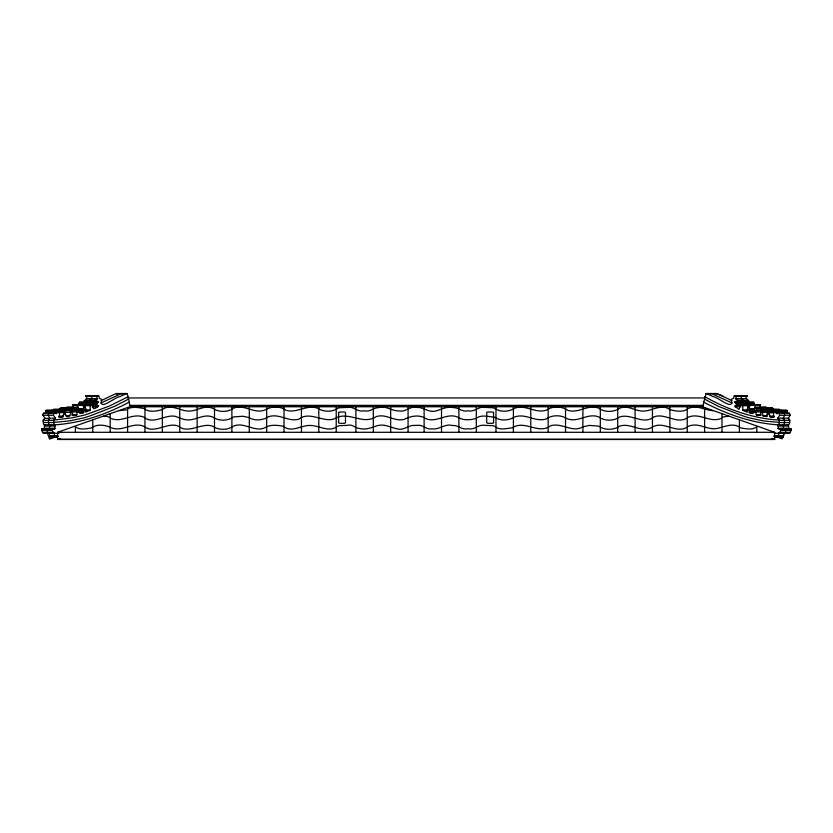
<?xml version="1.0" encoding="UTF-8"?>
<svg xmlns="http://www.w3.org/2000/svg" width="833" height="833" viewBox="0 0 833 833"><rect width="100%" height="100%" fill="white"/><g stroke="black" fill="none" stroke-linecap="round" stroke-linejoin="round"><path stroke-width="1.25" d="M64.818 414.522C65.651 411.887 64.11 408.024 66.39 408.618M53.177 410.252L63.735 410.023L64.183 409.201L64.891 410.638A2.572 1.822 -90 0 1 65.005 411.127C65.765 425.882 77.667 406.275 64.984 411.065M773.316 432.681C780.667 435.284 782.781 429.349 778.032 428.172A2.686 1.895 -90 0 0 778.251 427.579L777.98 424.747A2.374 1.687 -90 0 0 778.418 424.559L779.136 423.456A1.239 0.875 -90 0 0 779.074 422.55A8.799 6.216 -90 0 0 779.313 421.581L778.865 419.374A5.321 3.759 90 0 0 778.428 419.02L778.241 418.853A28.02 19.815 -90 0 1 777.783 418.416L779.667 415.25L790.142 415.25L788.257 418.416A28.02 19.815 -90 0 0 788.716 418.853L788.893 419.02A5.321 3.759 90 0 1 789.33 419.374L789.778 421.581A8.799 6.216 -90 0 1 789.528 422.477A1.239 0.875 -90 0 1 789.611 423.456L788.882 424.559A2.374 1.687 -90 0 1 788.455 424.747L777.876 424.757M779.709 432.764L789.746 432.91L791.35 430.067L790.986 428.672L789.84 429.349M747.149 412.033L742.703 410.346L742.786 407.795A1.354 0.958 -90 0 0 742.88 407.243L742.39 405.369L743.4 404.671L758.384 404.682L759.394 405.265M748.055 407.67A1.354 0.958 -90 0 0 748.117 407.243C746.785 405.536 750.294 402.703 747.899 402.745M773.524 416.948L773.565 411.492L774.575 411.575L775.356 412.918L776.418 410.242L776.71 412.741A6.164 4.363 -90 0 0 776.689 413.741L778.418 413.095L789.174 413.147L789.882 414.147A2.551 1.801 -90 0 1 790.069 415.084L790.142 415.25M776.033 410.221L786.696 410.19L787.175 412.741A6.164 4.363 -90 0 0 787.164 413.647A6.164 4.363 90 0 1 787.185 412.741M78.25 411.825L78.104 410.659L84.268 410.752L83.04 404.994L83.925 405.525L85.091 404.682L84.883 407.243A1.354 0.958 -90 0 0 84.945 407.67M83.331 410.659L83.477 411.825A1.666 1.177 -90 0 0 83.779 412.637L79.947 413.584A12.287 8.694 -90 0 0 79.999 412.158L79.895 411.502L77.802 411.502M91.609 404.349L96.482 404.161L97.95 402.526A18.836 13.318 -90 0 1 97.961 401.704L96.159 400.944L94.795 401.579L84.185 401.246L86.393 398.632L97.503 398.632L96.139 395.914L85.664 395.914L86.882 397.643L86.517 398.643M97.503 398.632L94.993 400.204L94.795 401.579M759.915 407.629L760.487 405.15L759.852 405.286M783.801 432.775C784.092 434.274 783.686 438.064 781.604 437.294M79.874 402.745C78.614 401.589 79.01 405.39 79.781 405.244M85.851 412.033L90.297 410.346L90.214 407.795A1.354 0.958 -90 0 1 90.12 407.243C91.307 405.848 87.736 401.506 90.859 403.047A2.645 1.874 -90 0 1 91.547 403.807C93.942 405.161 91.974 410.742 95.712 408.024A52.573 37.173 90 0 0 97.451 407.025L98.044 405.723L95.899 404.255M755.989 407.597C757.447 409.107 752.97 417.739 760.425 414.865C760.217 413.439 762.716 406.702 760.29 407.743M760.945 410.242L761.393 412.824M45.003 418.156L42.858 415.25L53.395 415.23L55.478 418.156L44.743 418.416A28.02 19.815 -90 0 1 44.284 418.853L44.107 419.02A5.321 3.759 -90 0 0 43.67 419.374L43.222 421.581A8.799 6.216 90 0 0 43.472 422.477A1.239 0.875 -90 0 0 43.389 423.456L44.118 424.559A2.374 1.687 90 0 0 44.545 424.747L55.124 424.757L54.749 427.579A2.686 1.895 -90 0 0 54.968 428.172L53.926 429.484L52.666 428.589L42.014 428.672C40.317 435.284 49.48 432.681 53.291 432.764M44.649 424.757L44.284 427.579A2.686 1.895 -90 0 0 44.493 428.172L43.514 429.359M55.478 418.156L55.217 418.416A28.02 19.815 -90 0 1 54.759 418.853L54.572 419.02A5.321 3.759 -90 0 0 54.145 419.374L53.687 421.581A8.799 6.216 90 0 0 53.947 422.477A1.239 0.875 -90 0 0 53.864 423.456L54.582 424.559A2.374 1.687 -90 0 0 55.02 424.747L55.124 424.757M755.198 411.502L753.105 411.502L753.001 412.158A12.287 8.694 -90 0 0 753.053 413.584L749.221 412.637A1.666 1.177 -90 0 0 749.523 411.825C748.971 409.274 756.27 409.284 754.75 411.825M70.264 411.075L69.899 409.826L71.284 407.91L73.075 415.646L76.834 414.949L77.323 409.878L76.761 410.638L76.407 408.576L77.011 407.597M766.61 408.618C768.963 408.128 767.224 411.783 768.182 414.522M771.847 408.618L772.243 407.92L773.274 409.399M44.93 413.532L43.826 413.147L43.118 414.147A2.551 1.801 90 0 0 42.931 415.084L42.858 415.25M53.395 415.23L53.406 415.084A2.551 1.801 -90 0 1 53.593 414.147L54.582 413.095L56.311 413.741A6.164 4.363 -90 0 0 56.29 412.741L56.582 410.242L57.644 412.918L59.268 411.346L59.528 417.052L62.829 416.812L64.037 412.345L59.497 412.71M72.804 407.754L71.95 407.337L71.19 408.493M746.368 398.736L735.497 398.632L736.861 395.914L747.336 395.914C743.421 398.924 748.94 398.695 748.68 401.579L736.351 401.298L748.815 401.246M773.482 416.958C766.121 419.52 771.691 406.785 768.109 410.638A2.572 1.822 -90 0 0 767.995 411.127L766.672 414.949L767.047 416.677L762.945 415.771L762.237 410.45L767.568 410.45M774.752 412.033L774.586 410.252M767.412 410.534C758.561 413.449 765.517 409.597 761.435 408.066L772.243 407.92M740.787 407.025C738.173 403.901 741.162 412.397 737.288 408.024A52.573 37.173 90 0 1 735.549 407.025C734.165 405.348 739.288 404.338 735.05 402.526A18.836 13.318 -90 0 0 735.039 401.704L747.045 401.058M753.219 405.244L754.084 404.172L753.761 402.266L743.244 402.245L742.141 403.047A2.645 1.874 -90 0 0 741.453 403.807C740.985 407.358 739.142 406.483 741.839 404.942M45.836 413.647A6.164 4.363 -90 0 0 45.815 412.741L46.304 410.19L56.967 410.221M761.789 409.045L761.477 410.638L756.156 410.554M754.896 410.659C753.084 411.637 754.719 407.816 755.604 407.514L766.318 407.368L755.354 407.358M755.302 407.587L766.235 407.368M747.097 411.846L746.451 410.711L748.284 406.785L747.909 404.682L749.075 405.525L750.023 405.15L748.732 410.752L754.969 410.825M71.659 410.211L71.211 409.045M702.958 407.712A115.381 81.592 90 0 1 703.698 402.433L706.113 393.509L716.578 393.509L718.15 394.165A268.226 189.664 -90 0 1 723.627 396.654L731.822 400.663M736.299 401.246L735.549 401.444M746.066 402.756L745.514 402.526A18.836 13.318 -90 0 0 745.514 401.704L746.951 401.35M788.351 424.757L788.716 427.579A2.686 1.895 -90 0 1 788.507 428.172L789.517 429.432M49.886 436.846L49.199 432.775M54.437 432.775C54.207 434.191 54.509 438.137 56.634 437.294M743.244 402.245L743.452 404.609M753.969 404.421L743.515 404.349M779.73 432.681L790.215 432.598M71.607 412.824L72.055 410.242M53.926 422.55L43.472 422.477A8.799 6.216 -90 0 1 43.222 421.581M74.543 405.244L74.616 404.682L73.606 405.265M788.487 428.266L778.012 428.266M65.942 408.576L66.536 407.597M754.448 405.411L755.198 404.994L754.677 407.629A4.175 2.957 -90 0 1 754.406 408.93L753.886 412.033L753.105 411.502M78.104 410.659L79.104 410.544L78.594 408.93A4.175 2.957 -90 0 1 78.323 407.629L77.802 404.994L78.552 405.411M70.638 408.639L60.143 408.722L59.726 409.399M91.193 401.058L92.661 401.641A18.836 13.318 -90 0 0 92.723 402.526L91.245 404.161M754.084 404.172L743.64 404.099M60.143 408.722L60.809 407.91L71.648 408.055M741.807 401.058L740.339 401.641A18.836 13.318 -90 0 1 740.277 402.526L741.755 404.161M63.745 412.731L63.204 411.002L63.808 409.992M748.784 410.773L754.157 410.377M784.228 432.993L782.145 438.804L777.272 437.054M73.085 407.629L72.513 405.15L73.148 405.286M738.205 401.579L738.007 400.204L735.81 398.851M74.689 404.776L85.153 404.776C83.644 407.535 87.757 409.065 85.903 411.846M773.638 410.044L774.044 409.201L774.503 410.023M53.27 410.023L53.718 409.201L70.378 409.232M58.414 410.252L58.248 412.033M78.896 404.026L89.412 403.953M784.603 429.349C786.591 427.256 786.165 431.806 784.925 432.744M48.72 429.432L49.751 428.266A2.686 1.895 -90 0 1 49.522 427.579L49.782 424.747A2.374 1.687 -90 0 1 49.355 424.559L48.626 423.456A1.239 0.875 -90 0 1 48.689 422.55L48.71 422.477A8.799 6.216 90 0 1 48.449 421.581L48.908 419.374A5.321 3.759 -90 0 1 49.334 419.02L49.522 418.853A28.02 19.815 90 0 0 49.98 418.416L48.168 415.084A2.551 1.801 -90 0 1 48.356 414.147L49.064 413.147L50.167 413.532M79.895 411.502L79.114 412.033L77.948 407.743L66.307 407.806M779.094 409.461L779.823 410.252M70.878 408.441L60.205 408.534M710.799 394.363L711.351 393.509L732.311 403.099M716.036 394.363L716.578 393.509M56.321 411.991L45.888 411.939M758.457 405.244L758.384 404.682M736.861 395.914L734.29 395.852L733.477 398.424L731.968 398.903A2.572 1.822 -90 0 0 731.395 399.611C734.29 412.064 718.056 396.81 713.163 396.654A268.226 189.664 90 0 0 707.675 394.165L706.113 393.509M90.349 410.18L85.153 410.138M756.416 409.253L761.716 409.159M77.24 407.368L77.854 407.743M162.341 409.524C169.87 403.849 178.678 409.888 186.446 410.888C195.953 412.512 203.2 404.286 212.842 408.347C218.34 412.429 228.18 412.46 233.521 408.139C244.996 403.703 254.908 415.105 266.029 409.461C271.381 406.337 280.357 405.994 285.448 410.034C296.798 414.063 306.429 403.911 317.956 408.368C322.985 411.877 332.221 412.356 337.136 408.555L339.27 407.764L346.507 407.452A24.449 8.278 0 0 1 347.205 407.441C353.744 406.015 357.596 412.533 364.26 410.773C369.904 412.429 373.361 407.608 378.536 407.639C386.408 405.296 391.968 411.398 399.382 410.908C405.786 412.377 409.68 405.994 416.094 407.452C423.549 406.66 428.776 413.366 436.617 410.784C442.104 408.982 447.342 406.212 453.662 407.639C458.848 407.597 462.284 412.429 467.938 410.773C474.602 412.502 478.423 405.994 484.993 407.441A24.449 8.278 0 0 1 485.691 407.452L492.928 407.764L495.062 408.555C500.029 412.314 509.192 411.939 514.242 408.368C525.769 403.911 535.4 414.063 546.75 410.034C552.435 405.796 562.036 406.171 567.731 410.336C578.737 413.803 587.557 404.015 598.677 408.139C604.029 412.45 613.879 412.439 619.356 408.347C628.998 404.276 636.235 412.554 645.742 410.888C653.53 409.909 662.329 403.838 669.857 409.524M476.309 418.322C481.193 414.24 489.481 416.844 495.073 417.312C499.956 421.259 509.255 420.53 514.284 417.114C525.821 412.637 535.452 422.872 546.812 418.76C551.862 414.803 560.953 414.949 566.221 418.249C577.373 423.81 587.265 412.418 598.74 416.916C604.102 421.227 613.942 421.175 619.429 417.052C630.727 412.939 643.305 425.507 653.863 416.916C665.234 412.408 677.739 425.59 688.297 417.156C699.939 412.439 709.633 423.102 721.17 418.478L722.877 417.01L728.511 416.219M582.892 426.829C572.292 433.16 562.015 422.331 550.696 425.736C538.576 434.972 524.582 419.54 512.337 427.808C507.089 428.277 499.352 430.682 495.073 426.496L492.949 425.684L485.608 425.361A23.782 8.059 0 0 0 485.035 425.361C478.486 423.924 474.623 430.453 467.938 428.693C461.867 430.453 458.223 424.788 452.434 425.507C444.655 423.289 439.439 430.067 431.931 428.818C426.267 430.12 423.029 424.257 417.385 425.382A14.109 4.779 0 0 0 414.813 425.382C408.253 424.872 403.88 431.067 396.893 428.776C390.469 427.527 384.711 423.674 377.505 425.621C371.768 427.423 366.312 430.088 359.762 428.547C355.16 428.235 352.369 423.716 347.153 425.361A23.782 8.059 0 0 0 346.59 425.361L339.25 425.684L337.126 426.496C329.274 432.691 319.341 425.663 310.855 425.486C301.588 424.715 291.831 433.316 283.262 426.246C277.93 425.236 271.777 424.528 266.675 426.735C255.866 433.91 244.871 421.238 233.355 426.132C227.992 430.432 218.142 430.307 212.644 426.173C201.305 422.216 188.768 434.607 178.21 426.038C166.767 421.748 154.397 434.722 143.765 426.246C132.52 421.873 123.565 431.442 112.393 428.235C106.385 425.194 97.471 423.331 91.724 427.829C86.559 428.849 79.468 430.328 75.116 426.59M753.126 402.745L753.761 402.266L743.317 402.329M476.278 418.343C471.072 419.999 463.752 420.707 458.889 417.76M162.32 409.565C156.906 411.169 148.555 412.731 143.994 408.462C138.611 407.743 131.197 405.796 126.616 409.857L118.9 410.69M749.669 410.659L748.919 410.377M757.072 426.59C752.73 430.328 745.639 428.849 740.464 427.829C733.186 421.935 723.877 427.319 716.161 428.62C706.426 429.859 698.481 422.071 688.433 426.246C677.427 435.18 664.245 420.436 652.739 426.86C641.962 433.951 630.706 422.216 619.544 426.173C614.056 430.307 604.206 430.432 598.844 426.132L589.493 425.392L582.902 426.819M782.833 413.532L783.936 413.147L784.644 414.147A2.551 1.801 -90 0 1 784.832 415.084L783.02 418.416A28.02 19.815 -90 0 0 783.478 418.853L783.666 419.02A5.321 3.759 -90 0 1 784.092 419.374L784.551 421.581A8.799 6.216 90 0 1 784.29 422.477A1.239 0.875 -90 0 1 784.374 423.456L783.645 424.559A2.374 1.687 -90 0 1 783.218 424.747L783.478 427.579A2.686 1.895 -90 0 1 783.27 428.172L784.28 429.432M788.07 413.532L789.174 413.147M76.521 408.191L61.173 408.055L61.153 408.618M79.718 404.723L78.843 405.265M98.138 406.577L92.213 407.025M77.396 407.514L66.682 407.368L77.646 407.358M79.218 403.745L89.839 403.609M101.178 400.663L109.373 396.654A268.226 189.664 90 0 1 114.85 394.165L116.422 393.509L126.887 393.509L128.188 396.737L109.071 406.192L85.435 414.844L72.263 417.802L53.676 420.103M128.521 399.132L114.392 406.421L91.849 415.23A250.4 177.065 90 0 1 84.31 417.75L69.91 420.873L54.249 422.352M84.32 401.579L85.226 401.079M63.881 409.982L53.489 409.951M779.605 432.785L790.153 432.744M783.426 435.784L774.003 435.784M128.188 396.737L129.209 402.172C106.28 414.261 81.374 423.091 55.363 424.788M58.497 410.023L58.956 409.201L59.362 410.044M42.014 428.672L43.212 429.401M52.666 428.589C50.574 432.629 56.373 434.68 59.684 432.681M86.934 402.756L97.95 402.526M100.689 403.099L121.649 393.509L122.201 394.363M126.887 393.509L125.325 394.165A268.226 189.664 90 0 0 119.837 396.654C114.944 396.81 98.71 412.064 101.605 399.611A2.572 1.822 -90 0 0 101.032 398.903L99.523 398.424L98.71 395.852L96.139 395.914M90.464 401.079L89.558 401.579L89.766 400.204L92.265 398.632L90.901 395.914L93.483 395.852M85.664 395.914L98.71 395.852M55.592 436.909L49.511 439.095L47.419 433.295M57.56 432.296L130.594 406.452L701.605 406.452L774.638 432.296L774.648 439.491L57.581 439.491L57.56 432.296L774.638 432.296M59.997 438.397L57.56 439.262L774.638 439.262L772.201 438.397M57.581 439.491L60.007 438.627M85.955 401.058L87.486 401.704A18.836 13.318 90 0 0 87.486 402.526A18.836 13.318 -90 0 1 87.486 401.704M739.517 395.852L742.099 395.914L740.735 398.632L743.234 400.204L743.442 401.579L742.536 401.079M781.271 410.221L782.01 410.69L781.948 412.741A6.164 4.363 -90 0 0 781.927 413.647M43.212 420.103L43.951 420.04M65.432 410.45L70.826 410.534L65.588 410.534M734.29 395.852L747.336 395.914M127.564 397.955L704.853 397.955M735.497 398.632L746.483 398.643M86.715 398.851L97.263 398.84M84.195 400.756L94.67 400.756M738.33 400.756L748.805 400.756M84.185 401.246L96.701 401.246M86.101 401.371L97.513 401.371M86.299 401.662L97.961 401.704M735.039 401.704L746.701 401.662M89.756 402.245L79.239 402.266L89.683 402.329M735.05 402.526L745.514 402.526M91.89 403.047L97.117 403.047M735.883 403.047L741.11 403.047M79.364 403.495L89.839 403.495M743.161 403.495L753.636 403.495M743.161 403.609L753.688 403.682M91.505 404.057L96.743 404.057M736.257 404.057L741.495 404.057M743.63 404.026L754.104 404.026M78.896 404.099L89.36 404.099M79.01 404.349L89.485 404.349M737.101 404.255L741.391 404.349M74.616 404.682L89.6 404.671M747.847 404.776L758.311 404.776M72.565 404.994L83.175 404.973M749.825 404.973L760.435 404.994M72.513 405.15L82.977 405.15M750.023 405.15L760.487 405.15M129.542 405.359L702.99 405.359M85.383 405.671L90.62 405.671M91.161 404.942L92.276 405.713L98.044 405.723M734.956 405.723L740.193 405.723M742.38 405.671L747.617 405.671M734.862 406.577L740.1 406.577M130.604 406.681L701.625 406.681M66.817 407.452L77.698 407.587M755.146 407.743L766.693 407.806L767.058 408.576M756.479 408.191L772.087 408.118M762.122 408.441L772.795 408.534M762.382 408.722L772.857 408.722M59.945 408.847L70.409 408.847M762.591 408.847L773.055 408.847M78.562 409.034L83.821 408.93M749.179 408.93L754.438 409.034M71.346 409.253L76.584 409.253M78.344 409.211L83.612 409.149M749.429 409.211L754.656 409.211M762.622 409.232L779.282 409.201M64.651 409.919L69.899 409.826M763.101 409.826L768.349 409.919M769.119 409.982L779.511 409.951M64.849 410.128L70.243 410.117M79.093 410.096L84.331 410.096M742.651 410.18L747.847 410.138M748.669 410.096L753.907 410.096M762.757 410.117L768.234 410.086M769.265 410.023L779.73 410.023M78.885 410.419L84.123 410.419M86.111 410.346L90.297 410.346M742.703 410.346L746.889 410.346M45.815 410.513L63.485 410.492M71.523 410.638L76.844 410.554M769.515 410.492L787.185 410.513M45.763 410.69L56.227 410.69M78.031 410.825L84.268 410.752M776.773 410.69L787.237 410.69M55.873 411.002L63.204 411.002M78.396 411.002L83.727 410.961M749.273 410.961L754.604 411.002M769.796 411.002L777.127 411.002M57.987 411.169L63.225 411.169M762.736 411.075L768.016 411.065M769.775 411.169L775.013 411.169M57.175 411.346L59.268 411.346M773.732 411.346L775.825 411.346M58.185 411.512L63.412 411.512M769.588 411.512L774.815 411.512M77.636 411.617L79.729 411.617M753.271 411.617L755.364 411.617M45.898 411.825L56.373 411.825M77.885 411.721L79.978 411.721M753.022 411.721L755.115 411.721M776.627 411.825L787.102 411.825M71.503 411.929L76.74 411.929M756.26 411.929L761.497 411.929M776.679 411.991L787.112 411.939M59.768 412.335L64.037 412.345M64.839 412.366L70.076 412.366M762.924 412.366L768.161 412.366M768.963 412.345L773.232 412.335M59.684 412.418L64.11 412.47M768.89 412.47L773.316 412.418M79.593 412.637L83.779 412.637M749.221 412.637L753.407 412.637M769.255 412.731L773.503 412.71M43.826 413.147L54.291 413.147M71.596 414.949L76.834 414.949M756.166 414.949L761.404 414.949M65.859 415.771L70.055 415.771M762.945 415.771L767.141 415.771M59.018 416.115L63.204 416.115M769.796 416.115L773.982 416.115M58.622 416.677L60.715 416.677M772.285 416.677L774.378 416.677M58.633 416.812L62.829 416.812M770.171 416.812L774.367 416.812M777.522 418.156L787.997 418.156M43.077 420.311L53.541 420.311M779.459 420.311L789.923 420.311M779.074 422.55L789.549 422.55M44.409 426.048L55.009 426.017M777.991 426.017L788.591 426.048M44.513 428.266L54.988 428.266M780.334 428.589L790.986 428.672M44.451 428.974L54.957 428.891M778.043 428.891L788.549 428.974M41.66 430.276L52.177 430.401M780.823 430.401L791.34 430.276M42.754 432.327L53.218 432.327M779.782 432.327L790.246 432.327M42.806 432.681L53.27 432.681M42.847 432.744L53.312 432.744M49.574 435.784L57.956 435.784M49.803 436.492L58.175 436.492M773.774 436.492L783.207 436.554M50.084 436.981L57.415 436.981M774.534 436.981L782.916 436.981M50.084 437.304L57.415 437.304M774.534 437.304L782.916 437.304M50.126 437.398L57.456 437.398M774.492 437.398L782.874 437.398M713.298 410.69C704.833 410.409 697.19 404.567 688.204 408.462C683.633 412.72 675.292 411.179 669.878 409.565M778.751 422.352L763.09 420.873L748.69 417.75A250.4 177.065 90 0 1 741.151 415.23L718.608 406.421L704.479 399.132M103.688 416.219L107.426 416.5L110.164 417.645M789.049 420.04L789.788 420.103M779.324 420.103C753.011 418.562 727.646 409.576 704.812 396.737M777.637 424.788C751.626 423.091 726.72 414.261 703.791 402.172M51.729 410.221L50.99 410.69L51.052 412.741A6.164 4.363 -90 0 1 51.073 413.647M85.07 404.848C83.633 405.15 84.352 401.298 85.101 402.745M779.605 415.23L779.594 415.084A2.551 1.801 -90 0 0 779.407 414.147L778.709 413.147M776.366 437.294C778.48 438.127 778.824 434.212 778.563 432.775M772.222 438.627L774.648 439.491M747.774 401.079L748.68 401.579M754.157 405.265L753.282 404.723M249.306 417.656L242.976 416.229L233.459 416.916C228.096 421.227 218.256 421.175 212.769 417.052C205.126 414.001 198.754 418.405 191.705 419.593C185.509 420.988 180.563 418.145 175.263 416.333C165.049 414.22 153.355 425.049 143.901 417.156C132.26 412.439 122.566 423.102 111.028 418.478L110.195 417.697M424.101 417.583C417.468 414.418 409.846 416.51 403.797 419.478C393.884 421.696 386.345 413.387 376.193 416.604C363.5 425.111 350.485 412.241 337.126 417.312C325.724 425.236 310.428 409.836 298.828 419.218C288.031 422.175 279.471 413.053 268.507 416.719C263.082 420.28 254.94 421.227 249.317 417.677M458.858 417.739C447.269 411.075 435.222 424.976 424.132 417.604M48.397 429.349C46.388 427.277 46.856 431.817 48.075 432.744M116.422 393.509L116.964 394.363M129.209 402.172L129.302 402.433A115.381 81.592 -90 0 1 129.74 405.369M92.807 405.723L92.9 406.577M756.791 426.486L756.791 432.296M739.402 420.176L739.402 432.296M721.992 413.855L721.992 432.296M704.603 407.535L704.603 432.296M687.235 406.452L687.235 432.296M669.878 406.452L669.878 432.296M652.447 406.452L652.447 432.296M635.079 406.452L635.079 432.296M617.701 406.452L617.701 432.296M600.312 406.452L600.312 432.296M582.892 406.452L582.892 432.296M565.524 406.452L565.524 432.296M548.166 406.452L548.166 432.296M530.767 406.452L530.767 432.296M513.399 406.452L513.399 432.296M495.979 406.452L495.979 432.296M476.309 406.452L476.309 432.296M458.889 406.452L458.889 432.296M441.521 406.452L441.521 432.296M424.122 406.452L424.122 432.296M408.076 406.452L408.076 432.296M390.677 406.452L390.677 432.296M373.309 406.452L373.309 432.296M355.889 406.452L355.889 432.296M336.22 406.452L336.22 432.296M318.8 406.452L318.8 432.296M301.431 406.452L301.431 432.296M284.032 406.452L284.032 432.296M266.675 406.452L266.675 432.296M249.306 406.452L249.306 432.296M231.886 406.452L231.886 432.296M214.498 406.452L214.498 432.296M197.119 406.452L197.119 432.296M179.741 406.452L179.741 432.296M162.32 406.452L162.32 432.296M144.963 406.452L144.963 432.296M127.595 407.535L127.595 432.296M110.195 413.855L110.195 432.296M92.786 420.176L92.786 432.296M75.407 426.486L75.407 432.296M788.716 418.853A28.02 19.815 90 0 1 788.257 418.416M42.931 415.084A2.551 1.801 -90 0 1 43.118 414.147M44.545 424.747A2.374 1.687 -90 0 1 44.118 424.559M718.15 394.165A268.226 189.664 90 0 1 723.627 396.654M338.625 412.804L338.614 422.737A1.895 0.646 0 0 0 340.52 423.31L343.675 423.31A1.895 0.646 0 0 0 345.466 422.664L345.487 412.627A1.895 0.635 0 0 0 343.644 411.991L340.53 411.991A1.895 0.635 0 0 0 338.635 412.585L338.625 412.804M493.594 422.56L493.584 422.737A1.895 0.646 0 0 1 491.678 423.31L488.523 423.31A1.895 0.646 0 0 1 486.732 422.664L486.711 412.627A1.895 0.635 0 0 1 488.544 411.991L491.668 411.991A1.895 0.635 0 0 1 493.563 412.585L493.594 422.56"/></g></svg>
